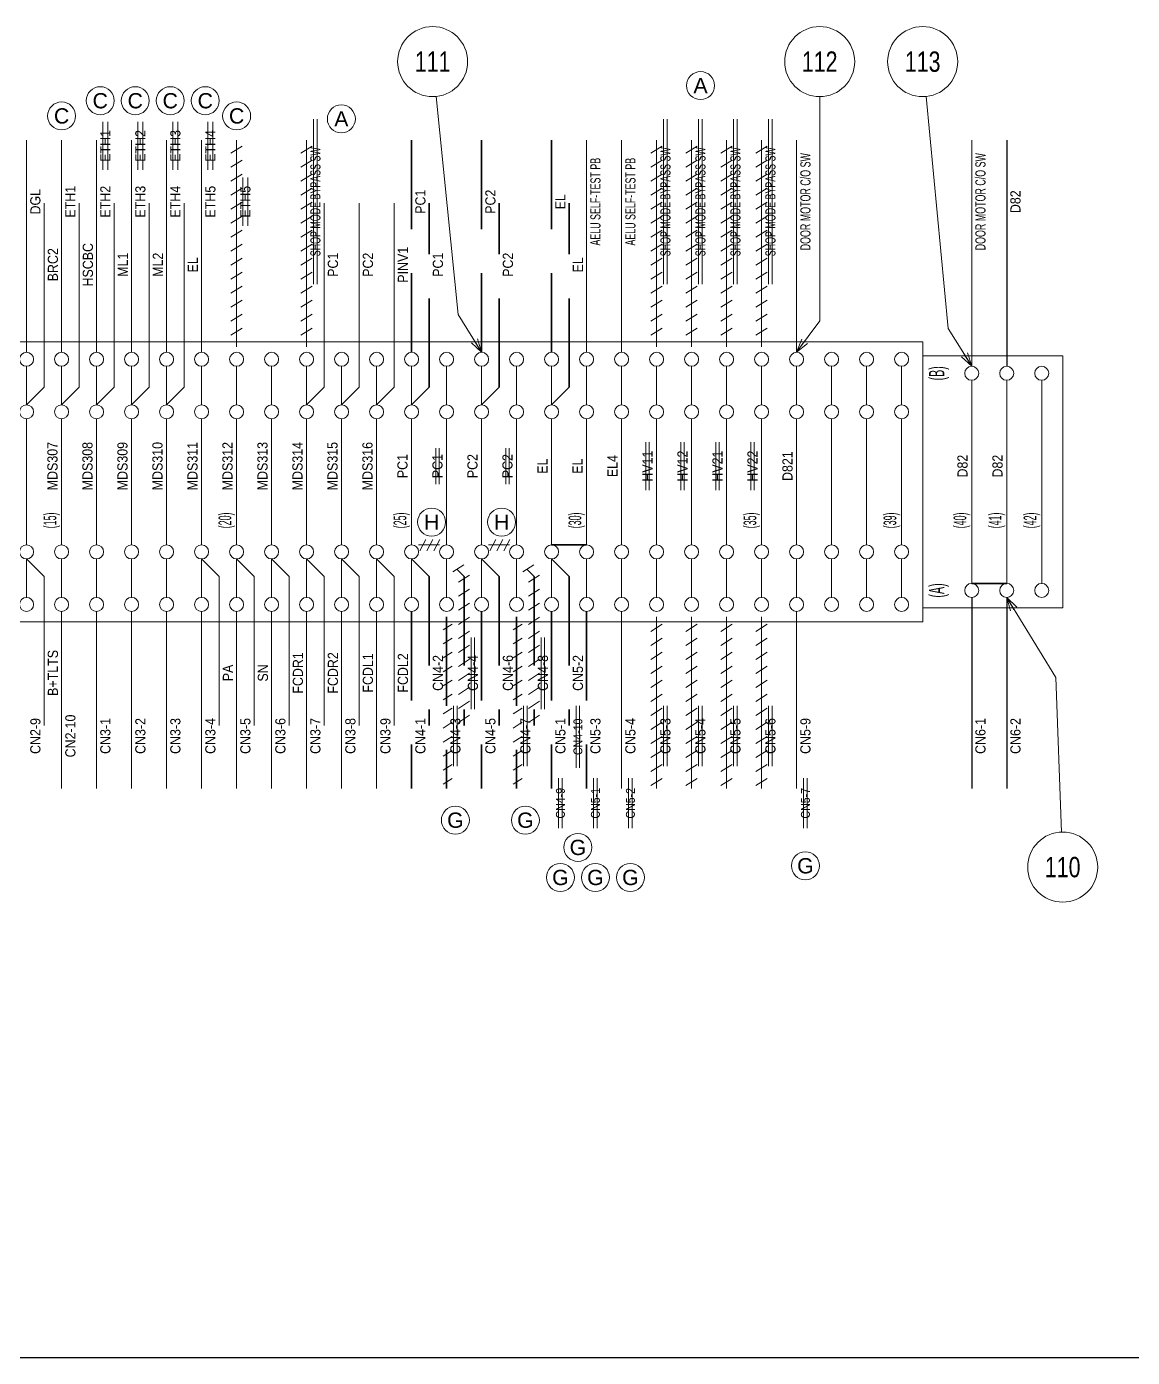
# Model space of a CAD drawing. Header units: millimetres. Extents: x 10 to 832, y 7 to 590.
# Drawn here: x 167 to 325, y 15 to 205 of the extents above; entities that cross this region are included whole.
import ezdxf
from ezdxf.enums import TextEntityAlignment as Align

# ---------------------------------------------------------------- set-up
doc = ezdxf.new("R2010")
doc.units = ezdxf.units.MM
doc.linetypes.add('DASHED', pattern=[19, 12.7, -6.3])
for name, color, linetype in [('GR1_02', 7, 'Continuous'), ('GR1_03', 7, 'Continuous'), ('GR1_04', 7, 'Continuous'), ('GR1_05', 7, 'Continuous'), ('GR1_15', 7, 'Continuous'), ('図面枠B6M', 7, 'Continuous')]:
    doc.layers.add(name, color=color, linetype=linetype)
doc.styles.add('HG丸ｺﾞｼｯｸM-PRO', font='')
doc.styles.get('HG丸ｺﾞｼｯｸM-PRO').set_extended_font_data('HG丸ｺﾞｼｯｸM-PRO')

# ---------------------------------------------------------------- blocks, each defined once
blk = doc.blocks.new('BLKF023')
at = {"layer": '図面枠B6M', "color": 2, "linetype": 'Continuous', "lineweight": 25}
blk.add_line((9.5, 15), (831.5, 15), dxfattribs=at)
blk = doc.blocks.new('BLKF186')
at = {"layer": 'GR1_02', "color": 4, "linetype": 'Continuous', "lineweight": 13}
for p, q in [((95, 120), (95, 160)), ((295, 160), (95, 160)), ((295, 120), (295, 160)), ((102, 151), (102, 156.5)), ((107, 151), (107, 156.5)), ((112, 151), (112, 156.5)), ((117, 151), (117, 156.5)), ((122, 151), (122, 156.5)), ((127, 151), (127, 156.5)), ((132, 151), (132, 156.5)), ((137, 151), (137, 156.5)), ((142, 151), (142, 156.5)), ((147, 151), (147, 156.5)), ((152, 151), (152, 156.5)), ((157, 151), (157, 156.5)), ((162, 151), (162, 156.5)), ((167, 151), (167, 156.5)), ((172, 151), (172, 156.5)), ((177, 151), (177, 156.5)), ((182, 151), (182, 156.5)), ((187, 151), (187, 156.5)), ((192, 151), (192, 156.5)), ((197, 151), (197, 156.5)), ((202, 151), (202, 156.5)), ((207, 151), (207, 156.5)), ((212, 151), (212, 156.5)), ((217, 151), (217, 156.5)), ((222, 151), (222, 156.5)), ((227, 151), (227, 156.5)), ((232, 151), (232, 156.5)), ((237, 151), (237, 156.5)), ((242, 151), (242, 156.5)), ((247, 151), (247, 156.5)), ((252, 151), (252, 156.5)), ((257, 151), (257, 156.5)), ((262, 151), (262, 156.5)), ((267, 151), (267, 156.5)), ((272, 151), (272, 156.5)), ((277, 151), (277, 156.5)), ((282, 151), (282, 156.5)), ((287, 151), (287, 156.5)), ((292, 151), (292, 156.5)), ((102, 149), (102, 131)), ((107, 149), (107, 131)), ((112, 149), (112, 131)), ((117, 149), (117, 131)), ((122, 149), (122, 131)), ((127, 149), (127, 131)), ((132, 149), (132, 131)), ((137, 149), (137, 131)), ((142, 149), (142, 131)), ((147, 149), (147, 131)), ((152, 149), (152, 131)), ((157, 149), (157, 131)), ((162, 149), (162, 131)), ((167, 149), (167, 131)), ((172, 149), (172, 131)), ((177, 149), (177, 131)), ((182, 149), (182, 131)), ((187, 149), (187, 131)), ((192, 149), (192, 131)), ((197, 149), (197, 131)), ((202, 149), (202, 131)), ((207, 149), (207, 131)), ((212, 149), (212, 131)), ((217, 149), (217, 131)), ((222, 149), (222, 131)), ((227, 149), (227, 131)), ((232, 149), (232, 131)), ((237, 149), (237, 131)), ((242, 149), (242, 131)), ((247, 149), (247, 131)), ((252, 149), (252, 131)), ((257, 149), (257, 131)), ((262, 149), (262, 131)), ((267, 149), (267, 131)), ((272, 149), (272, 131)), ((277, 149), (277, 131)), ((282, 149), (282, 131)), ((287, 149), (287, 131)), ((292, 149), (292, 131)), ((102, 123.5), (102, 129)), ((107, 123.5), (107, 129)), ((112, 123.5), (112, 129)), ((117, 123.5), (117, 129)), ((122, 123.5), (122, 129)), ((127, 123.5), (127, 129)), ((132, 123.5), (132, 129)), ((137, 123.5), (137, 129)), ((142, 123.5), (142, 129)), ((147, 123.5), (147, 129)), ((152, 123.5), (152, 129)), ((157, 123.5), (157, 129)), ((162, 123.5), (162, 129)), ((167, 123.5), (167, 129)), ((172, 123.5), (172, 129)), ((177, 123.5), (177, 129)), ((182, 123.5), (182, 129)), ((187, 123.5), (187, 129)), ((192, 123.5), (192, 129)), ((197, 123.5), (197, 129)), ((202, 123.5), (202, 129)), ((207, 123.5), (207, 129)), ((212, 123.5), (212, 129)), ((217, 123.5), (217, 129)), ((222, 123.5), (222, 129)), ((227, 123.5), (227, 129)), ((232, 123.5), (232, 129)), ((237, 123.5), (237, 129)), ((242, 123.5), (242, 129)), ((247, 123.5), (247, 129)), ((252, 123.5), (252, 129)), ((257, 123.5), (257, 129)), ((262, 123.5), (262, 129)), ((267, 123.5), (267, 129)), ((272, 123.5), (272, 129)), ((277, 123.5), (277, 129)), ((282, 123.5), (282, 129)), ((287, 123.5), (287, 129)), ((292, 123.5), (292, 129)), ((295, 120), (95, 120))]:
    blk.add_line(p, q, dxfattribs=at)
for centre in [(102, 157.5), (107, 157.5), (112, 157.5), (117, 157.5), (122, 157.5), (127, 157.5), (132, 157.5), (137, 157.5), (142, 157.5), (147, 157.5), (152, 157.5), (157, 157.5), (162, 157.5), (167, 157.5), (172, 157.5), (177, 157.5), (182, 157.5), (187, 157.5), (192, 157.5), (197, 157.5), (202, 157.5), (207, 157.5), (212, 157.5), (217, 157.5), (222, 157.5), (227, 157.5), (232, 157.5), (237, 157.5), (242, 157.5), (247, 157.5), (252, 157.5), (257, 157.5), (262, 157.5), (267, 157.5), (272, 157.5), (277, 157.5), (282, 157.5), (287, 157.5), (292, 157.5), (102, 150), (107, 150), (112, 150), (117, 150), (122, 150), (127, 150), (132, 150), (137, 150), (142, 150), (147, 150), (152, 150), (157, 150), (162, 150), (167, 150), (172, 150), (177, 150), (182, 150), (187, 150), (192, 150), (197, 150), (202, 150), (207, 150), (212, 150), (217, 150), (222, 150), (227, 150), (232, 150), (237, 150), (242, 150), (247, 150), (252, 150), (257, 150), (262, 150), (267, 150), (272, 150), (277, 150), (282, 150), (287, 150), (292, 150), (102, 130), (107, 130), (112, 130), (117, 130), (122, 130), (127, 130), (132, 130), (137, 130), (142, 130), (147, 130), (152, 130), (157, 130), (162, 130), (167, 130), (172, 130), (177, 130), (182, 130), (187, 130), (192, 130), (197, 130), (202, 130), (207, 130), (212, 130), (217, 130), (222, 130), (227, 130), (232, 130), (237, 130), (242, 130), (247, 130), (252, 130), (257, 130), (262, 130), (267, 130), (272, 130), (277, 130), (282, 130), (287, 130), (292, 130), (102, 122.5), (107, 122.5), (112, 122.5), (117, 122.5), (122, 122.5), (127, 122.5), (132, 122.5), (137, 122.5), (142, 122.5), (147, 122.5), (152, 122.5), (157, 122.5), (162, 122.5), (167, 122.5), (172, 122.5), (177, 122.5), (182, 122.5), (187, 122.5), (192, 122.5), (197, 122.5), (202, 122.5), (207, 122.5), (212, 122.5), (217, 122.5), (222, 122.5), (227, 122.5), (232, 122.5), (237, 122.5), (242, 122.5), (247, 122.5), (252, 122.5), (257, 122.5), (262, 122.5), (267, 122.5), (272, 122.5), (277, 122.5), (282, 122.5), (287, 122.5), (292, 122.5)]:
    blk.add_circle(centre, 1, dxfattribs=at)
at = {"layer": 'GR1_02', "color": 3, "linetype": 'Continuous', "lineweight": 35, "style": 'HG丸ｺﾞｼｯｸM-PRO'}
for s, height, width, p in [('(D)', 2.182, 0.521336, (97, 157.5)), ('(C)', 2.182, 0.52136, (97, 150)), ('(1)', 1.818, 0.521222, (100.33, 134.5)), ('(5)', 1.818, 0.521222, (120.33, 134.5)), ('(10)', 1.818, 0.521214, (145.33, 134.5)), ('(15)', 1.818, 0.521214, (170.33, 134.5)), ('(20)', 1.818, 0.521214, (195.33, 134.5)), ('(25)', 1.818, 0.521214, (220.33, 134.5)), ('(30)', 1.818, 0.521214, (245.33, 134.5)), ('(35)', 1.818, 0.521214, (270.33, 134.5)), ('(39)', 1.818, 0.521214, (290.33, 134.5)), ('(B)', 2.182, 0.521304, (97, 130)), ('(A)', 2.182, 0.522521, (97, 122.5))]:
    blk.add_text(s, height=height, rotation=90, dxfattribs=dict(at, width=width)).set_placement(p, align=Align.MIDDLE_CENTER)
blk = doc.blocks.new('FXTIP_ARROW_S')
at = {"color": 0, "linetype": 'Continuous', "lineweight": -2}
for q in [(-1, 0), (-0.966, 0.259), (-0.966, -0.259)]:
    blk.add_line((0, 0), q, dxfattribs=at)
blk = doc.blocks.new('BLKF205')
at = {"layer": 'GR1_02', "color": 4, "linetype": 'Continuous', "lineweight": 13}
for p, q in [((295, 122), (295, 158)), ((315, 158), (295, 158)), ((315, 122), (315, 158)), ((302, 154.5), (302, 125.5)), ((307, 154.5), (307, 125.5)), ((312, 154.5), (312, 125.5)), ((315, 122), (295, 122))]:
    blk.add_line(p, q, dxfattribs=at)
for centre in [(302, 155.5), (307, 155.5), (312, 155.5), (302, 124.5), (307, 124.5), (312, 124.5)]:
    blk.add_circle(centre, 1, dxfattribs=at)
at = {"layer": 'GR1_02', "color": 3, "linetype": 'Continuous', "lineweight": 35, "style": 'HG丸ｺﾞｼｯｸM-PRO'}
for s, height, width, p in [('(B)', 2.182, 0.521304, (297, 155.5)), ('(40)', 1.818, 0.521214, (300.33, 134.5)), ('(41)', 1.818, 0.521214, (305.33, 134.5)), ('(42)', 1.818, 0.521214, (310.33, 134.5)), ('(A)', 2.182, 0.522521, (297, 124.5))]:
    blk.add_text(s, height=height, rotation=90, dxfattribs=dict(at, width=width)).set_placement(p, align=Align.MIDDLE_CENTER)
blk = doc.blocks.new('BLKF209')
at = {"layer": 'GR1_05', "color": 4, "linetype": 'Continuous', "lineweight": 13}
blk.add_circle((211.96, 191.83), 2, dxfattribs=at)
at = {"layer": 'GR1_05', "color": 4, "linetype": 'Continuous', "lineweight": 13, "style": 'HG丸ｺﾞｼｯｸM-PRO', "width": 1.042301}
blk.add_text('A', height=2.18, dxfattribs=at).set_placement((211.96, 191.83), align=Align.MIDDLE_CENTER)
blk = doc.blocks.new('BLKF210')
at = {"layer": 'GR1_05', "color": 4, "linetype": 'Continuous', "lineweight": 13}
blk.add_circle((263.27, 196.58), 2, dxfattribs=at)
at = {"layer": 'GR1_05', "color": 4, "linetype": 'Continuous', "lineweight": 13, "style": 'HG丸ｺﾞｼｯｸM-PRO', "width": 1.042301}
blk.add_text('A', height=2.18, dxfattribs=at).set_placement((263.27, 196.58), align=Align.MIDDLE_CENTER)
blk = doc.blocks.new('BLKF222')
at = {"layer": 'GR1_05', "color": 4, "linetype": 'Continuous', "lineweight": 13}
blk.add_circle((177.52, 194.42), 2, dxfattribs=at)
at = {"layer": 'GR1_05', "color": 4, "linetype": 'Continuous', "lineweight": 13, "style": 'HG丸ｺﾞｼｯｸM-PRO', "width": 1.042931}
blk.add_text('C', height=2.18, dxfattribs=at).set_placement((177.52, 194.42), align=Align.MIDDLE_CENTER)
blk = doc.blocks.new('BLKF223')
at = {"layer": 'GR1_05', "color": 4, "linetype": 'Continuous', "lineweight": 13}
blk.add_circle((172, 192.25), 2, dxfattribs=at)
at = {"layer": 'GR1_05', "color": 4, "linetype": 'Continuous', "lineweight": 13, "style": 'HG丸ｺﾞｼｯｸM-PRO', "width": 1.042931}
blk.add_text('C', height=2.18, dxfattribs=at).set_placement((172, 192.25), align=Align.MIDDLE_CENTER)
blk = doc.blocks.new('BLKF226')
at = {"layer": 'GR1_05', "color": 4, "linetype": 'Continuous', "lineweight": 13}
for p, q in [((177.88, 184.53), (177.88, 191.41)), ((178.62, 184.53), (178.62, 191.41)), ((182.88, 184.53), (182.88, 191.41)), ((183.62, 184.53), (183.62, 191.41)), ((187.88, 184.53), (187.88, 191.41)), ((188.62, 184.53), (188.62, 191.41)), ((192.88, 184.53), (192.88, 191.41)), ((193.62, 184.53), (193.62, 191.41))]:
    blk.add_line(p, q, dxfattribs=at)
at = {"layer": 'GR1_05', "color": 3, "linetype": 'Continuous', "lineweight": 35, "style": 'HG丸ｺﾞｼｯｸM-PRO', "width": 0.912511}
for s, p in [('ETH1', (178.25, 187.97)), ('ETH2', (183.25, 187.97)), ('ETH3', (188.25, 187.97)), ('ETH4', (193.25, 187.97))]:
    blk.add_text(s, height=1.455, rotation=90, dxfattribs=at).set_placement(p, align=Align.MIDDLE_CENTER)
blk = doc.blocks.new('BLKF231')
at = {"layer": 'GR1_05', "color": 4, "linetype": 'Continuous', "lineweight": 13}
blk.add_circle((182.52, 194.42), 2, dxfattribs=at)
at = {"layer": 'GR1_05', "color": 4, "linetype": 'Continuous', "lineweight": 13, "style": 'HG丸ｺﾞｼｯｸM-PRO', "width": 1.042931}
blk.add_text('C', height=2.18, dxfattribs=at).set_placement((182.52, 194.42), align=Align.MIDDLE_CENTER)
blk = doc.blocks.new('BLKF232')
at = {"layer": 'GR1_05', "color": 4, "linetype": 'Continuous', "lineweight": 13}
blk.add_circle((187.52, 194.42), 2, dxfattribs=at)
at = {"layer": 'GR1_05', "color": 4, "linetype": 'Continuous', "lineweight": 13, "style": 'HG丸ｺﾞｼｯｸM-PRO', "width": 1.042931}
blk.add_text('C', height=2.18, dxfattribs=at).set_placement((187.52, 194.42), align=Align.MIDDLE_CENTER)
blk = doc.blocks.new('BLKF233')
at = {"layer": 'GR1_05', "color": 4, "linetype": 'Continuous', "lineweight": 13}
blk.add_circle((192.52, 194.42), 2, dxfattribs=at)
at = {"layer": 'GR1_05', "color": 4, "linetype": 'Continuous', "lineweight": 13, "style": 'HG丸ｺﾞｼｯｸM-PRO', "width": 1.042931}
blk.add_text('C', height=2.18, dxfattribs=at).set_placement((192.52, 194.42), align=Align.MIDDLE_CENTER)
blk = doc.blocks.new('BLKF234')
at = {"layer": 'GR1_05', "color": 4, "linetype": 'Continuous', "lineweight": 13}
blk.add_circle((197, 192.25), 2, dxfattribs=at)
at = {"layer": 'GR1_05', "color": 4, "linetype": 'Continuous', "lineweight": 13, "style": 'HG丸ｺﾞｼｯｸM-PRO', "width": 1.042931}
blk.add_text('C', height=2.18, dxfattribs=at).set_placement((197, 192.25), align=Align.MIDDLE_CENTER)
blk = doc.blocks.new('BLKF290')
at = {"layer": 'GR1_05', "color": 4, "linetype": 'Continuous', "lineweight": 13}
blk.add_circle((228.25, 91.7), 2, dxfattribs=at)
at = {"layer": 'GR1_05', "color": 4, "linetype": 'Continuous', "lineweight": 13, "style": 'HG丸ｺﾞｼｯｸM-PRO', "width": 1.042883}
blk.add_text('G', height=2.18, dxfattribs=at).set_placement((228.25, 91.7), align=Align.MIDDLE_CENTER)
blk = doc.blocks.new('BLKF291')
at = {"layer": 'GR1_05', "color": 4, "linetype": 'Continuous', "lineweight": 13}
blk.add_circle((238.25, 91.7), 2, dxfattribs=at)
at = {"layer": 'GR1_05', "color": 4, "linetype": 'Continuous', "lineweight": 13, "style": 'HG丸ｺﾞｼｯｸM-PRO', "width": 1.042883}
blk.add_text('G', height=2.18, dxfattribs=at).set_placement((238.25, 91.7), align=Align.MIDDLE_CENTER)
blk = doc.blocks.new('BLKF301')
at = {"layer": 'GR1_05', "color": 4, "linetype": 'Continuous', "lineweight": 13}
blk.add_circle((243.25, 83.52), 2, dxfattribs=at)
at = {"layer": 'GR1_05', "color": 4, "linetype": 'Continuous', "lineweight": 13, "style": 'HG丸ｺﾞｼｯｸM-PRO', "width": 1.042883}
blk.add_text('G', height=2.18, dxfattribs=at).set_placement((243.25, 83.52), align=Align.MIDDLE_CENTER)
blk = doc.blocks.new('BLKF302')
at = {"layer": 'GR1_05', "color": 4, "linetype": 'Continuous', "lineweight": 13}
blk.add_circle((248.25, 83.52), 2, dxfattribs=at)
at = {"layer": 'GR1_05', "color": 4, "linetype": 'Continuous', "lineweight": 13, "style": 'HG丸ｺﾞｼｯｸM-PRO', "width": 1.042883}
blk.add_text('G', height=2.18, dxfattribs=at).set_placement((248.25, 83.52), align=Align.MIDDLE_CENTER)
blk = doc.blocks.new('BLKF303')
at = {"layer": 'GR1_05', "color": 4, "linetype": 'Continuous', "lineweight": 13}
blk.add_circle((245.75, 87.81), 2, dxfattribs=at)
at = {"layer": 'GR1_05', "color": 4, "linetype": 'Continuous', "lineweight": 13, "style": 'HG丸ｺﾞｼｯｸM-PRO', "width": 1.042883}
blk.add_text('G', height=2.18, dxfattribs=at).set_placement((245.75, 87.81), align=Align.MIDDLE_CENTER)
blk = doc.blocks.new('BLKF304')
at = {"layer": 'GR1_05', "color": 4, "linetype": 'Continuous', "lineweight": 13}
blk.add_circle((253.25, 83.52), 2, dxfattribs=at)
at = {"layer": 'GR1_05', "color": 4, "linetype": 'Continuous', "lineweight": 13, "style": 'HG丸ｺﾞｼｯｸM-PRO', "width": 1.042883}
blk.add_text('G', height=2.18, dxfattribs=at).set_placement((253.25, 83.52), align=Align.MIDDLE_CENTER)
blk = doc.blocks.new('BLKF305')
at = {"layer": 'GR1_05', "color": 4, "linetype": 'Continuous', "lineweight": 13}
blk.add_circle((278.25, 85.19), 2, dxfattribs=at)
at = {"layer": 'GR1_05', "color": 4, "linetype": 'Continuous', "lineweight": 13, "style": 'HG丸ｺﾞｼｯｸM-PRO', "width": 1.042883}
blk.add_text('G', height=2.18, dxfattribs=at).set_placement((278.25, 85.19), align=Align.MIDDLE_CENTER)
blk = doc.blocks.new('BLKF310')
at = {"layer": 'GR1_05', "color": 4, "linetype": 'Continuous', "lineweight": 13}
for p, q in [((224.05, 131.77), (223.19, 130.16)), ((225.05, 131.77), (224.19, 130.16)), ((226.05, 131.77), (225.19, 130.16)), ((223, 131), (226, 131))]:
    blk.add_line(p, q, dxfattribs=at)
blk = doc.blocks.new('BLKF311')
at = {"layer": 'GR1_05', "color": 4, "linetype": 'Continuous', "lineweight": 13}
for p, q in [((234.05, 131.77), (233.19, 130.16)), ((235.05, 131.77), (234.19, 130.16)), ((236.05, 131.77), (235.19, 130.16)), ((233, 131), (236, 131))]:
    blk.add_line(p, q, dxfattribs=at)
blk = doc.blocks.new('BLKF312')
at = {"layer": 'GR1_05', "color": 4, "linetype": 'Continuous', "lineweight": 13}
blk.add_circle((224.85, 134.25), 2, dxfattribs=at)
at = {"layer": 'GR1_05', "color": 4, "linetype": 'Continuous', "lineweight": 13, "style": 'HG丸ｺﾞｼｯｸM-PRO', "width": 1.042153}
blk.add_text('H', height=2.18, dxfattribs=at).set_placement((224.85, 134.25), align=Align.MIDDLE_CENTER)
blk = doc.blocks.new('BLKF313')
at = {"layer": 'GR1_05', "color": 4, "linetype": 'Continuous', "lineweight": 13}
blk.add_circle((234.85, 134.25), 2, dxfattribs=at)
at = {"layer": 'GR1_05', "color": 4, "linetype": 'Continuous', "lineweight": 13, "style": 'HG丸ｺﾞｼｯｸM-PRO', "width": 1.042153}
blk.add_text('H', height=2.18, dxfattribs=at).set_placement((234.85, 134.25), align=Align.MIDDLE_CENTER)

msp = doc.modelspace()

# ---------------------------------------------------------------- linework, layer by layer
at = {"layer": 'GR1_03', "color": 4, "linetype": 'Continuous', "lineweight": 13}
for p, q in [((167, 188.78), (167, 158.5)), ((172, 188.78), (172, 158.5)), ((177, 188.78), (177, 158.5)), ((182, 188.78), (182, 158.5)), ((187, 188.78), (187, 158.5)), ((192, 188.78), (192, 158.5)), ((247, 188.78), (247, 158.5)), ((252, 188.78), (252, 158.5)), ((277, 188.78), (277, 158.5)), ((302, 188.78), (302, 156.5)), ((169.5, 153.5), (169.5, 179.78)), ((174.5, 153.5), (174.5, 179.78)), ((179.5, 153.5), (179.5, 179.78)), ((184.5, 153.5), (184.5, 179.78)), ((189.5, 153.5), (189.5, 179.78)), ((209.5, 153.5), (209.5, 179.78)), ((214.5, 153.5), (214.5, 179.78)), ((219.5, 153.5), (219.5, 179.78)), ((167, 151), (169.5, 153.5)), ((172, 151), (174.5, 153.5)), ((177, 151), (179.5, 153.5)), ((182, 151), (184.5, 153.5)), ((187, 151), (189.5, 153.5)), ((207, 151), (209.5, 153.5)), ((212, 151), (214.5, 153.5)), ((217, 151), (219.5, 153.5)), ((167, 129), (169.5, 126.5)), ((192, 129), (194.5, 126.5)), ((197, 129), (199.5, 126.5)), ((202, 129), (204.5, 126.5)), ((207, 129), (209.5, 126.5)), ((212, 129), (214.5, 126.5)), ((217, 129), (219.5, 126.5)), ((169.5, 126.5), (169.5, 105.22)), ((194.5, 126.5), (194.5, 105.22)), ((199.5, 126.5), (199.5, 105.22)), ((204.5, 126.5), (204.5, 105.22)), ((209.5, 126.5), (209.5, 105.22)), ((214.5, 126.5), (214.5, 105.22)), ((219.5, 126.5), (219.5, 105.22)), ((172, 121.5), (172, 96.22)), ((177, 121.5), (177, 96.22)), ((182, 121.5), (182, 96.22)), ((187, 121.5), (187, 96.22)), ((192, 121.5), (192, 96.22)), ((197, 121.5), (197, 96.22)), ((202, 121.5), (202, 96.22)), ((207, 121.5), (207, 96.22)), ((212, 121.5), (212, 96.22)), ((217, 121.5), (217, 96.22)), ((252, 121.5), (252, 96.22)), ((277, 121.5), (277, 96.22))]:
    msp.add_line(p, q, dxfattribs=at)
at = {"layer": 'GR1_03', "color": 3, "linetype": 'DASHED', "lineweight": 35}
for p, q in [((222, 188.78), (222, 158.5)), ((232, 188.78), (232, 158.5)), ((242, 188.78), (242, 158.5)), ((224.5, 153.5), (224.5, 179.78)), ((234.5, 153.5), (234.5, 179.78)), ((244.5, 153.5), (244.5, 179.78)), ((222, 151), (224.5, 153.5)), ((232, 151), (234.5, 153.5)), ((242, 151), (244.5, 153.5)), ((222, 129), (224.5, 126.5)), ((232, 129), (234.5, 126.5)), ((242, 129), (244.5, 126.5)), ((224.5, 126.5), (224.5, 105.22)), ((234.5, 126.5), (234.5, 105.22)), ((244.5, 126.5), (244.5, 105.22)), ((222, 121.5), (222, 96.22)), ((232, 121.5), (232, 96.22)), ((242, 121.5), (242, 96.22)), ((247, 121.5), (247, 96.22))]:
    msp.add_line(p, q, dxfattribs=at)
at = {"layer": 'GR1_03', "color": 2, "linetype": 'Continuous', "lineweight": 25}
for p, q in [((307, 188.78), (307, 156.5)), ((302, 123.5), (302, 96.22)), ((307, 123.5), (307, 96.22))]:
    msp.add_line(p, q, dxfattribs=at)
at = {"layer": 'GR1_03', "color": 3, "linetype": 'Continuous', "lineweight": 35}
for p, q in [((242, 131), (247, 131)), ((302, 125.5), (307, 125.5))]:
    msp.add_line(p, q, dxfattribs=at)
at = {"layer": 'GR1_05', "color": 4, "linetype": 'Continuous', "lineweight": 13}
for p, q in [((208, 168.22), (208, 191.78)), ((208.5, 168.22), (208.5, 191.78)), ((258, 168.22), (258, 191.78)), ((258.5, 168.22), (258.5, 191.78)), ((263, 168.22), (263, 191.78)), ((263.5, 168.22), (263.5, 191.78)), ((268, 168.22), (268, 191.78)), ((268.5, 168.22), (268.5, 191.78)), ((273, 168.22), (273, 191.78)), ((273.5, 168.22), (273.5, 191.78)), ((197, 188.78), (197, 159.27)), ((207, 188.78), (207, 159.27)), ((257, 188.78), (257, 159.27)), ((262, 188.78), (262, 159.27)), ((267, 188.78), (267, 159.27)), ((272, 188.78), (272, 159.27)), ((197.77, 187.95), (196.19, 186.95)), ((207.77, 187.95), (206.19, 186.95)), ((257.77, 187.95), (256.19, 186.95)), ((262.77, 187.95), (261.19, 186.95)), ((267.77, 187.95), (266.19, 186.95)), ((272.77, 187.95), (271.19, 186.95)), ((197.77, 185.95), (196.19, 184.95)), ((207.77, 185.95), (206.19, 184.95)), ((257.77, 185.95), (256.19, 184.95)), ((262.77, 185.95), (261.19, 184.95)), ((267.77, 185.95), (266.19, 184.95)), ((272.77, 185.95), (271.19, 184.95)), ((197.77, 183.95), (196.19, 182.95)), ((197.88, 176.56), (197.88, 183.44)), ((198.62, 176.56), (198.62, 183.44)), ((207.77, 183.95), (206.19, 182.95)), ((257.77, 183.95), (256.19, 182.95)), ((262.77, 183.95), (261.19, 182.95)), ((267.77, 183.95), (266.19, 182.95)), ((272.77, 183.95), (271.19, 182.95)), ((197.77, 181.95), (196.19, 180.95)), ((207.77, 181.95), (206.19, 180.95)), ((257.77, 181.95), (256.19, 180.95)), ((262.77, 181.95), (261.19, 180.95)), ((267.77, 181.95), (266.19, 180.95)), ((272.77, 181.95), (271.19, 180.95)), ((197.77, 179.95), (196.19, 178.95)), ((207.77, 179.95), (206.19, 178.95)), ((257.77, 179.95), (256.19, 178.95)), ((262.77, 179.95), (261.19, 178.95)), ((267.77, 179.95), (266.19, 178.95)), ((272.77, 179.95), (271.19, 178.95)), ((197.77, 177.95), (196.19, 176.95)), ((207.77, 177.95), (206.19, 176.95)), ((257.77, 177.95), (256.19, 176.95)), ((262.77, 177.95), (261.19, 176.95)), ((267.77, 177.95), (266.19, 176.95)), ((272.77, 177.95), (271.19, 176.95)), ((197.77, 175.95), (196.19, 174.95)), ((207.77, 175.95), (206.19, 174.95)), ((257.77, 175.95), (256.19, 174.95)), ((262.77, 175.95), (261.19, 174.95)), ((267.77, 175.95), (266.19, 174.95)), ((272.77, 175.95), (271.19, 174.95)), ((197.77, 173.95), (196.19, 172.95)), ((207.77, 173.95), (206.19, 172.95)), ((257.77, 173.95), (256.19, 172.95)), ((262.77, 173.95), (261.19, 172.95)), ((267.77, 173.95), (266.19, 172.95)), ((272.77, 173.95), (271.19, 172.95)), ((197.77, 171.95), (196.19, 170.95)), ((207.77, 171.95), (206.19, 170.95)), ((257.77, 171.95), (256.19, 170.95)), ((262.77, 171.95), (261.19, 170.95)), ((267.77, 171.95), (266.19, 170.95)), ((272.77, 171.95), (271.19, 170.95)), ((197.77, 169.95), (196.19, 168.95)), ((207.77, 169.95), (206.19, 168.95)), ((257.77, 169.95), (256.19, 168.95)), ((262.77, 169.95), (261.19, 168.95)), ((267.77, 169.95), (266.19, 168.95)), ((272.77, 169.95), (271.19, 168.95)), ((197.77, 167.95), (196.19, 166.95)), ((207.77, 167.95), (206.19, 166.95)), ((257.77, 167.95), (256.19, 166.95)), ((262.77, 167.95), (261.19, 166.95)), ((267.77, 167.95), (266.19, 166.95)), ((272.77, 167.95), (271.19, 166.95)), ((197.77, 165.95), (196.19, 164.95)), ((207.77, 165.95), (206.19, 164.95)), ((257.77, 165.95), (256.19, 164.95)), ((262.77, 165.95), (261.19, 164.95)), ((267.77, 165.95), (266.19, 164.95)), ((272.77, 165.95), (271.19, 164.95)), ((197.77, 163.95), (196.19, 162.95)), ((207.77, 163.95), (206.19, 162.95)), ((257.77, 163.95), (256.19, 162.95)), ((262.77, 163.95), (261.19, 162.95)), ((267.77, 163.95), (266.19, 162.95)), ((272.77, 163.95), (271.19, 162.95)), ((197.77, 161.95), (196.19, 160.95)), ((207.77, 161.95), (206.19, 160.95)), ((257.77, 161.95), (256.19, 160.95)), ((262.77, 161.95), (261.19, 160.95)), ((267.77, 161.95), (266.19, 160.95)), ((272.77, 161.95), (271.19, 160.95)), ((225.44, 139.67), (225.44, 144.83)), ((225.94, 139.67), (225.94, 144.83)), ((235.44, 139.67), (235.44, 144.83)), ((235.94, 139.67), (235.94, 144.83)), ((255.44, 138.81), (255.44, 145.69)), ((255.94, 138.81), (255.94, 145.69)), ((260.44, 138.81), (260.44, 145.69)), ((260.94, 138.81), (260.94, 145.69)), ((265.44, 138.81), (265.44, 145.69)), ((265.94, 138.81), (265.94, 145.69)), ((270.44, 138.81), (270.44, 145.69)), ((270.94, 138.81), (270.94, 145.69)), ((229.46, 128.15), (227.88, 127.15)), ((239.46, 128.15), (237.88, 127.15)), ((230.27, 126.67), (228.69, 125.66)), ((240.27, 126.67), (238.69, 125.66)), ((230.27, 124.67), (228.69, 123.66)), ((240.27, 124.67), (238.69, 123.66)), ((230.27, 122.67), (228.69, 121.66)), ((240.27, 122.67), (238.69, 121.66)), ((230.27, 120.67), (228.69, 119.66)), ((240.27, 120.67), (238.69, 119.66)), ((257, 120.72), (257, 96.22)), ((262, 120.72), (262, 96.22)), ((267, 120.72), (267, 96.22)), ((272, 120.72), (272, 96.22)), ((227.77, 119.67), (226.5, 118.86)), ((230.27, 118.67), (228.69, 117.66)), ((237.77, 119.67), (236.5, 118.86)), ((240.27, 118.67), (238.69, 117.66)), ((257.77, 119.67), (256.19, 118.66)), ((262.77, 119.67), (261.19, 118.66)), ((267.77, 119.67), (266.19, 118.66)), ((272.77, 119.67), (271.19, 118.66)), ((227.77, 117.67), (226.5, 116.86)), ((230.27, 116.67), (228.69, 115.66)), ((230.5, 107.54), (230.5, 117.8)), ((231, 107.54), (231, 117.8)), ((237.77, 117.67), (236.5, 116.86)), ((240.27, 116.67), (238.69, 115.66)), ((240.5, 107.54), (240.5, 117.8)), ((241, 107.54), (241, 117.8)), ((257.77, 117.67), (256.19, 116.66)), ((262.77, 117.67), (261.19, 116.66)), ((267.77, 117.67), (266.19, 116.66)), ((272.77, 117.67), (271.19, 116.66)), ((227.77, 115.67), (226.5, 114.86)), ((230.27, 114.67), (228.69, 113.66)), ((237.77, 115.67), (236.5, 114.86)), ((240.27, 114.67), (238.69, 113.66)), ((257.77, 115.67), (256.19, 114.66)), ((262.77, 115.67), (261.19, 114.66)), ((267.77, 115.67), (266.19, 114.66)), ((272.77, 115.67), (271.19, 114.66)), ((227.77, 113.67), (226.5, 112.86)), ((230.27, 112.67), (228.69, 111.66)), ((237.77, 113.67), (236.5, 112.86)), ((240.27, 112.67), (238.69, 111.66)), ((257.77, 113.67), (256.19, 112.66)), ((262.77, 113.67), (261.19, 112.66)), ((267.77, 113.67), (266.19, 112.66)), ((272.77, 113.67), (271.19, 112.66)), ((227.77, 111.67), (226.5, 110.86)), ((230.27, 110.67), (228.69, 109.66)), ((237.77, 111.67), (236.5, 110.86)), ((240.27, 110.67), (238.69, 109.66)), ((257.77, 111.67), (256.19, 110.66)), ((262.77, 111.67), (261.19, 110.66)), ((267.77, 111.67), (266.19, 110.66)), ((272.77, 111.67), (271.19, 110.66)), ((227.77, 109.67), (226.5, 108.86)), ((230.27, 108.67), (228.69, 107.66)), ((237.77, 109.67), (236.5, 108.86)), ((240.27, 108.67), (238.69, 107.66)), ((257.77, 109.67), (256.19, 108.66)), ((262.77, 109.67), (261.19, 108.66)), ((267.77, 109.67), (266.19, 108.66)), ((272.77, 109.67), (271.19, 108.66)), ((227.77, 107.67), (226.5, 106.86)), ((228, 99.42), (228, 108.02)), ((228.5, 99.42), (228.5, 108.02)), ((230.27, 106.67), (228.69, 105.66)), ((237.77, 107.67), (236.5, 106.86)), ((238, 99.42), (238, 108.02)), ((238.5, 99.42), (238.5, 108.02)), ((240.27, 106.67), (238.69, 105.66)), ((245.5, 99.19), (245.5, 108.02)), ((246, 99.19), (246, 108.02)), ((257.77, 107.67), (256.19, 106.66)), ((258, 99.42), (258, 108.02)), ((258.5, 99.42), (258.5, 108.02)), ((262.77, 107.67), (261.19, 106.66)), ((263, 99.42), (263, 108.02)), ((263.5, 99.42), (263.5, 108.02)), ((267.77, 107.67), (266.19, 106.66)), ((268, 99.42), (268, 108.02)), ((268.5, 99.42), (268.5, 108.02)), ((272.77, 107.67), (271.19, 106.66)), ((273, 99.42), (273, 108.02)), ((273.5, 99.42), (273.5, 108.02)), ((227.77, 105.67), (226.5, 104.86)), ((237.77, 105.67), (236.5, 104.86)), ((257.77, 105.67), (256.19, 104.66)), ((262.77, 105.67), (261.19, 104.66)), ((267.77, 105.67), (266.19, 104.66)), ((272.77, 105.67), (271.19, 104.66)), ((227.77, 103.67), (226.5, 102.86)), ((237.77, 103.67), (236.5, 102.86)), ((257.77, 103.67), (256.19, 102.66)), ((262.77, 103.67), (261.19, 102.66)), ((267.77, 103.67), (266.19, 102.66)), ((272.77, 103.67), (271.19, 102.66)), ((227.77, 101.67), (226.5, 100.86)), ((237.77, 101.67), (236.5, 100.86)), ((257.77, 101.67), (256.19, 100.66)), ((262.77, 101.67), (261.19, 100.66)), ((267.77, 101.67), (266.19, 100.66)), ((272.77, 101.67), (271.19, 100.66)), ((227.77, 99.67), (226.5, 98.86)), ((237.77, 99.67), (236.5, 98.86)), ((257.77, 99.67), (256.19, 98.66)), ((262.77, 99.67), (261.19, 98.66)), ((267.77, 99.67), (266.19, 98.66)), ((272.77, 99.67), (271.19, 98.66)), ((227.77, 97.67), (226.5, 96.86)), ((237.77, 97.67), (236.5, 96.86)), ((243, 90.55), (243, 97.68)), ((243.5, 90.55), (243.5, 97.68)), ((248, 90.55), (248, 97.68)), ((248.5, 90.55), (248.5, 97.68)), ((253, 90.55), (253, 97.68)), ((253.5, 90.55), (253.5, 97.68)), ((257.77, 97.67), (256.19, 96.66)), ((262.77, 97.67), (261.19, 96.66)), ((267.77, 97.67), (266.19, 96.66)), ((272.77, 97.67), (271.19, 96.66)), ((278, 90.55), (278, 97.68)), ((278.5, 90.55), (278.5, 97.68))]:
    msp.add_line(p, q, dxfattribs=at)
at = {"layer": 'GR1_05', "color": 3, "linetype": 'DASHED', "lineweight": 35}
for p, q in [((228.48, 127.52), (229.5, 126.5)), ((238.48, 127.52), (239.5, 126.5)), ((229.5, 126.5), (229.5, 105.22)), ((239.5, 126.5), (239.5, 105.22)), ((227, 120.72), (227, 96.22)), ((237, 120.72), (237, 96.22))]:
    msp.add_line(p, q, dxfattribs=at)
at = {"layer": 'GR1_15', "color": 4, "linetype": 'Continuous', "lineweight": 13}
for p, q in [((228.64, 163.88), (225.5, 195.03)), ((280.29, 163), (280.29, 195)), ((298.64, 161.88), (295.5, 195.03)), ((232, 158.5), (228.64, 163.88)), ((277, 158.5), (280.29, 163)), ((302, 156.5), (298.64, 161.88)), ((307, 123.5), (314.01, 112.08)), ((314.01, 112.08), (314.82, 90))]:
    msp.add_line(p, q, dxfattribs=at)
for centre in [(225, 200), (280.29, 200), (295, 200), (315, 85)]:
    msp.add_circle(centre, 5, dxfattribs=at)

# ---------------------------------------------------------------- block references
at = {"layer": 'GR1_02', "color": 4, "linetype": 'Continuous', "lineweight": 13}
for name in ['BLKF186', 'BLKF205']:
    msp.add_blockref(name, (0, 0), dxfattribs=at)
at = {"layer": 'GR1_05', "color": 4, "linetype": 'Continuous', "lineweight": 13}
for name in ['BLKF210', 'BLKF222', 'BLKF231', 'BLKF232', 'BLKF233', 'BLKF223', 'BLKF234', 'BLKF209', 'BLKF226', 'BLKF312', 'BLKF313', 'BLKF310', 'BLKF311', 'BLKF290', 'BLKF291', 'BLKF303', 'BLKF301', 'BLKF302', 'BLKF304', 'BLKF305']:
    msp.add_blockref(name, (0, 0), dxfattribs=at)
at = {"layer": 'GR1_15', "color": 4, "linetype": 'Continuous', "lineweight": 13, "xscale": 2, "yscale": 2}
for p, rotation in [((232, 158.5), 301.9647349611461), ((277, 158.5), 233.8249177519959), ((302, 156.5), 301.9647349611461), ((307, 123.5), 121.5364522840828)]:
    msp.add_blockref('FXTIP_ARROW_S', p, dxfattribs=dict(at, rotation=rotation))
at = {"layer": '図面枠B6M', "color": 4, "linetype": 'Continuous', "lineweight": 13}
msp.add_blockref('BLKF023', (0, 0), dxfattribs=at)

# ---------------------------------------------------------------- texts
at = {"layer": 'GR1_04', "color": 3, "linetype": 'Continuous', "lineweight": 35, "style": 'HG丸ｺﾞｼｯｸM-PRO'}
for s, height, width, p in [('DOOR MOTOR C/O SW', 1.4545, 0.65237, (278.25, 180)), ('DOOR MOTOR C/O SW', 1.4545, 0.65237, (303.25, 180)), ('AELU SELF-TEST PB', 1.4545, 0.650964, (248.25, 180)), ('AELU SELF-TEST PB', 1.4545, 0.650964, (253.25, 180)), ('DGL', 1.455, 0.911199, (168.25, 180)), ('ETH1', 1.455, 0.912511, (173.25, 180)), ('ETH2', 1.455, 0.912511, (178.25, 180)), ('ETH3', 1.455, 0.912511, (183.25, 180)), ('ETH4', 1.455, 0.912511, (188.25, 180)), ('ETH5', 1.455, 0.912511, (193.25, 180)), ('PC1', 1.455, 0.911005, (223.25, 180)), ('PC2', 1.455, 0.911005, (233.25, 180)), ('EL', 1.455, 0.912814, (243.25, 180)), ('D82', 1.455, 0.910898, (308.25, 180)), ('BRC2', 1.455, 0.912558, (170.75, 171)), ('HSCBC', 1.455, 0.912312, (175.75, 171)), ('PINV1', 1.455, 0.912119, (220.75, 171)), ('ML1', 1.455, 0.912471, (180.75, 171)), ('ML2', 1.455, 0.912471, (185.75, 171)), ('EL', 1.455, 0.912814, (190.75, 171)), ('PC1', 1.455, 0.911005, (210.75, 171)), ('PC2', 1.455, 0.911005, (215.75, 171)), ('PC1', 1.455, 0.911005, (225.75, 171)), ('PC2', 1.455, 0.911005, (235.75, 171)), ('EL', 1.455, 0.912814, (245.75, 171)), ('MDS307', 1.455, 0.911744, (170.69, 142.25)), ('MDS308', 1.455, 0.911744, (175.69, 142.25)), ('MDS309', 1.455, 0.911744, (180.69, 142.25)), ('MDS310', 1.455, 0.911744, (185.69, 142.25)), ('MDS311', 1.455, 0.911744, (190.69, 142.25)), ('MDS312', 1.455, 0.911744, (195.69, 142.25)), ('MDS313', 1.455, 0.911744, (200.69, 142.25)), ('MDS314', 1.455, 0.911744, (205.69, 142.25)), ('MDS315', 1.455, 0.911744, (210.69, 142.25)), ('MDS316', 1.455, 0.911744, (215.69, 142.25)), ('PC1', 1.455, 0.911005, (220.69, 142.25)), ('PC2', 1.455, 0.911005, (230.69, 142.25)), ('EL', 1.455, 0.912814, (240.69, 142.25)), ('EL', 1.455, 0.912814, (245.69, 142.25)), ('EL4', 1.455, 0.912073, (250.69, 142.25)), ('D821', 1.455, 0.910856, (275.69, 142.25)), ('D82', 1.455, 0.910898, (300.69, 142.25)), ('D82', 1.455, 0.910898, (305.69, 142.25)), ('B+TLTS', 1.455, 0.912676, (170.75, 112.72)), ('FCDR1', 1.455, 0.91232, (205.75, 112.72)), ('FCDR2', 1.455, 0.91232, (210.75, 112.72)), ('FCDL1', 1.455, 0.911777, (215.75, 112.72)), ('FCDL2', 1.455, 0.911777, (220.75, 112.72)), ('CN4-2', 1.455, 0.911493, (225.75, 112.72)), ('CN4-6', 1.455, 0.911493, (235.75, 112.72)), ('CN5-2', 1.455, 0.911493, (245.75, 112.72)), ('PA', 1.455, 0.911215, (195.75, 112.72)), ('SN', 1.455, 0.912022, (200.75, 112.72)), ('CN2-10', 1.455, 0.911361, (173.25, 103.72)), ('CN2-9', 1.455, 0.911493, (168.25, 103.72)), ('CN3-1', 1.455, 0.911493, (178.25, 103.72)), ('CN3-2', 1.455, 0.911493, (183.25, 103.72)), ('CN3-3', 1.455, 0.911493, (188.25, 103.72)), ('CN3-4', 1.455, 0.911493, (193.25, 103.72)), ('CN3-5', 1.455, 0.911493, (198.25, 103.72)), ('CN3-6', 1.455, 0.911493, (203.25, 103.72)), ('CN3-7', 1.455, 0.911493, (208.25, 103.72)), ('CN3-8', 1.455, 0.911493, (213.25, 103.72)), ('CN3-9', 1.455, 0.911493, (218.25, 103.72)), ('CN4-1', 1.455, 0.911493, (223.25, 103.72)), ('CN4-5', 1.455, 0.911493, (233.25, 103.72)), ('CN5-1', 1.455, 0.911493, (243.25, 103.72)), ('CN5-3', 1.455, 0.911493, (248.25, 103.72)), ('CN5-4', 1.455, 0.911493, (253.25, 103.72)), ('CN5-9', 1.455, 0.911493, (278.25, 103.72)), ('CN6-1', 1.455, 0.911493, (303.25, 103.72)), ('CN6-2', 1.455, 0.911493, (308.25, 103.72))]:
    msp.add_text(s, height=height, rotation=90, dxfattribs=dict(at, width=width)).set_placement(p, align=Align.MIDDLE_CENTER)
at = {"layer": 'GR1_05', "color": 3, "linetype": 'Continuous', "lineweight": 35, "style": 'HG丸ｺﾞｼｯｸM-PRO'}
for s, height, width, p in [('SHOP MODE BYPASS SW', 1.4545, 0.651958, (208.25, 180)), ('SHOP MODE BYPASS SW', 1.4545, 0.651958, (258.25, 180)), ('SHOP MODE BYPASS SW', 1.4545, 0.651958, (263.25, 180)), ('SHOP MODE BYPASS SW', 1.4545, 0.651958, (268.25, 180)), ('SHOP MODE BYPASS SW', 1.4545, 0.651958, (273.25, 180)), ('ETH5', 1.455, 0.912511, (198.25, 180)), ('PC1', 1.455, 0.911005, (225.69, 142.25)), ('PC2', 1.455, 0.911005, (235.69, 142.25)), ('HV11', 1.455, 0.911727, (255.69, 142.25)), ('HV12', 1.455, 0.911727, (260.69, 142.25)), ('HV21', 1.455, 0.911727, (265.69, 142.25)), ('HV22', 1.455, 0.911727, (270.69, 142.25)), ('CN4-4', 1.455, 0.911493, (230.75, 112.72)), ('CN4-8', 1.455, 0.911493, (240.75, 112.72)), ('CN4-3', 1.455, 0.911493, (228.25, 103.72)), ('CN4-7', 1.455, 0.911493, (238.25, 103.72)), ('CN4-10', 1.273, 0.8878, (245.75, 103.6)), ('CN5-3', 1.455, 0.911493, (258.25, 103.72)), ('CN5-4', 1.455, 0.911493, (263.25, 103.72)), ('CN5-5', 1.455, 0.911493, (268.25, 103.72)), ('CN5-6', 1.455, 0.911493, (273.25, 103.72)), ('CN4-9', 1.273, 0.887596, (243.25, 94.12)), ('CN5-1', 1.273, 0.887596, (248.25, 94.12)), ('CN5-2', 1.273, 0.887596, (253.25, 94.12)), ('CN5-7', 1.273, 0.887596, (278.25, 94.12))]:
    msp.add_text(s, height=height, rotation=90, dxfattribs=dict(at, width=width)).set_placement(p, align=Align.MIDDLE_CENTER)
at = {"layer": 'GR1_15', "color": 3, "linetype": 'Continuous', "lineweight": 35, "style": 'HG丸ｺﾞｼｯｸM-PRO', "width": 0.784542}
for s, p in [('111', (225, 200)), ('112', (280.29, 200)), ('113', (295, 200)), ('110', (315, 85))]:
    msp.add_text(s, height=2.909, rotation=0, dxfattribs=at).set_placement(p, align=Align.MIDDLE_CENTER)

doc.saveas('drawing.dxf')
